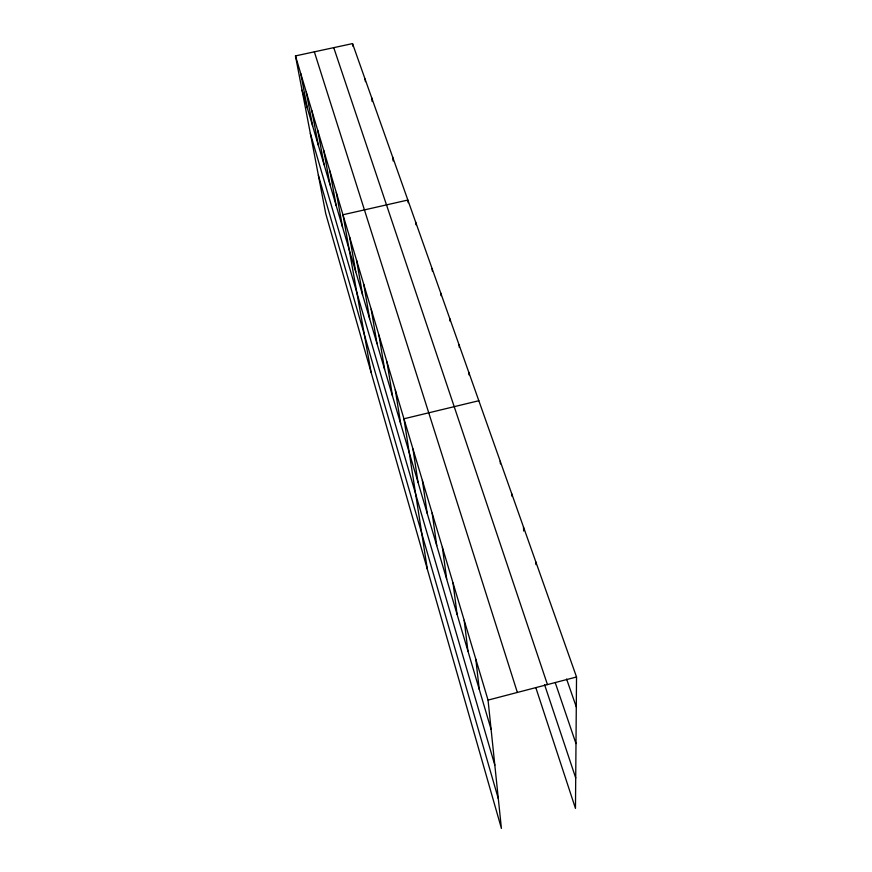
<?xml version="1.0" encoding="UTF-8"?>
<svg xmlns="http://www.w3.org/2000/svg" width="872" height="872" viewBox="0 0 872 872"><rect width="100%" height="100%" fill="white"/><g stroke="black" fill="none" stroke-linecap="round" stroke-linejoin="round"><path stroke-width="1.31" d="M295.466 55.906L488.048 700.107L501.411 828.4L325.725 213.575L295.466 55.906L352.528 43.6L576.534 676.988L575.466 808.399L535.997 688.172M488.048 700.107L576.534 676.988M478.837 400.728L403.954 418.789L427.335 569.154M566.593 679.026L576.294 706.919M555.213 682.569L575.989 743.609M333.747 47.655L547.452 684.585M544.553 684.618L575.716 777.966M314.345 51.83L517.358 692.444M302.039 90.165L491.089 729.352M310.345 133.46L494.827 765.18M318.378 175.337L498.315 798.708M306.203 91.811L312.71 126.255M300.753 73.575L307.293 107.932M311.827 110.635L318.302 145.155M317.648 130.081L324.079 164.666M323.654 150.191L330.03 184.81M329.867 170.977L336.189 205.629M336.298 192.494L342.554 227.156M371.08 372.3L342.958 214.763L407.856 200.048L408.194 202.729M349.65 237.151L355.754 271.77M356.583 260.325L362.599 294.9M363.755 284.348L369.673 318.836M371.2 309.255L377.009 343.633M378.928 335.099L384.607 369.325M386.95 361.924L392.498 395.986M395.288 389.806L400.673 423.65M352.528 43.6L352.931 46.249M412.968 448.96L418.004 482.227M422.364 480.374L427.193 513.292M365.041 78.971L365.433 81.641M432.152 513.118L436.752 545.61M371.603 97.522L372.17 101.523M442.366 547.278L446.715 579.291M392.618 156.938L393.152 160.96M453.026 582.954L457.092 614.4M415.65 222.077L415.977 224.758M464.177 620.243L467.937 651.046M432.076 268.522L432.381 271.192M475.829 659.254L479.251 689.327M440.742 293.025L441.036 295.695M449.734 318.443L450.007 321.092M459.064 344.822L459.315 347.47M468.755 372.235L468.994 374.862M500.234 461.244L500.419 463.915M511.613 493.421L511.766 496.059M523.483 526.971L523.68 531.037M535.866 562.004L535.964 564.674"/></g></svg>
